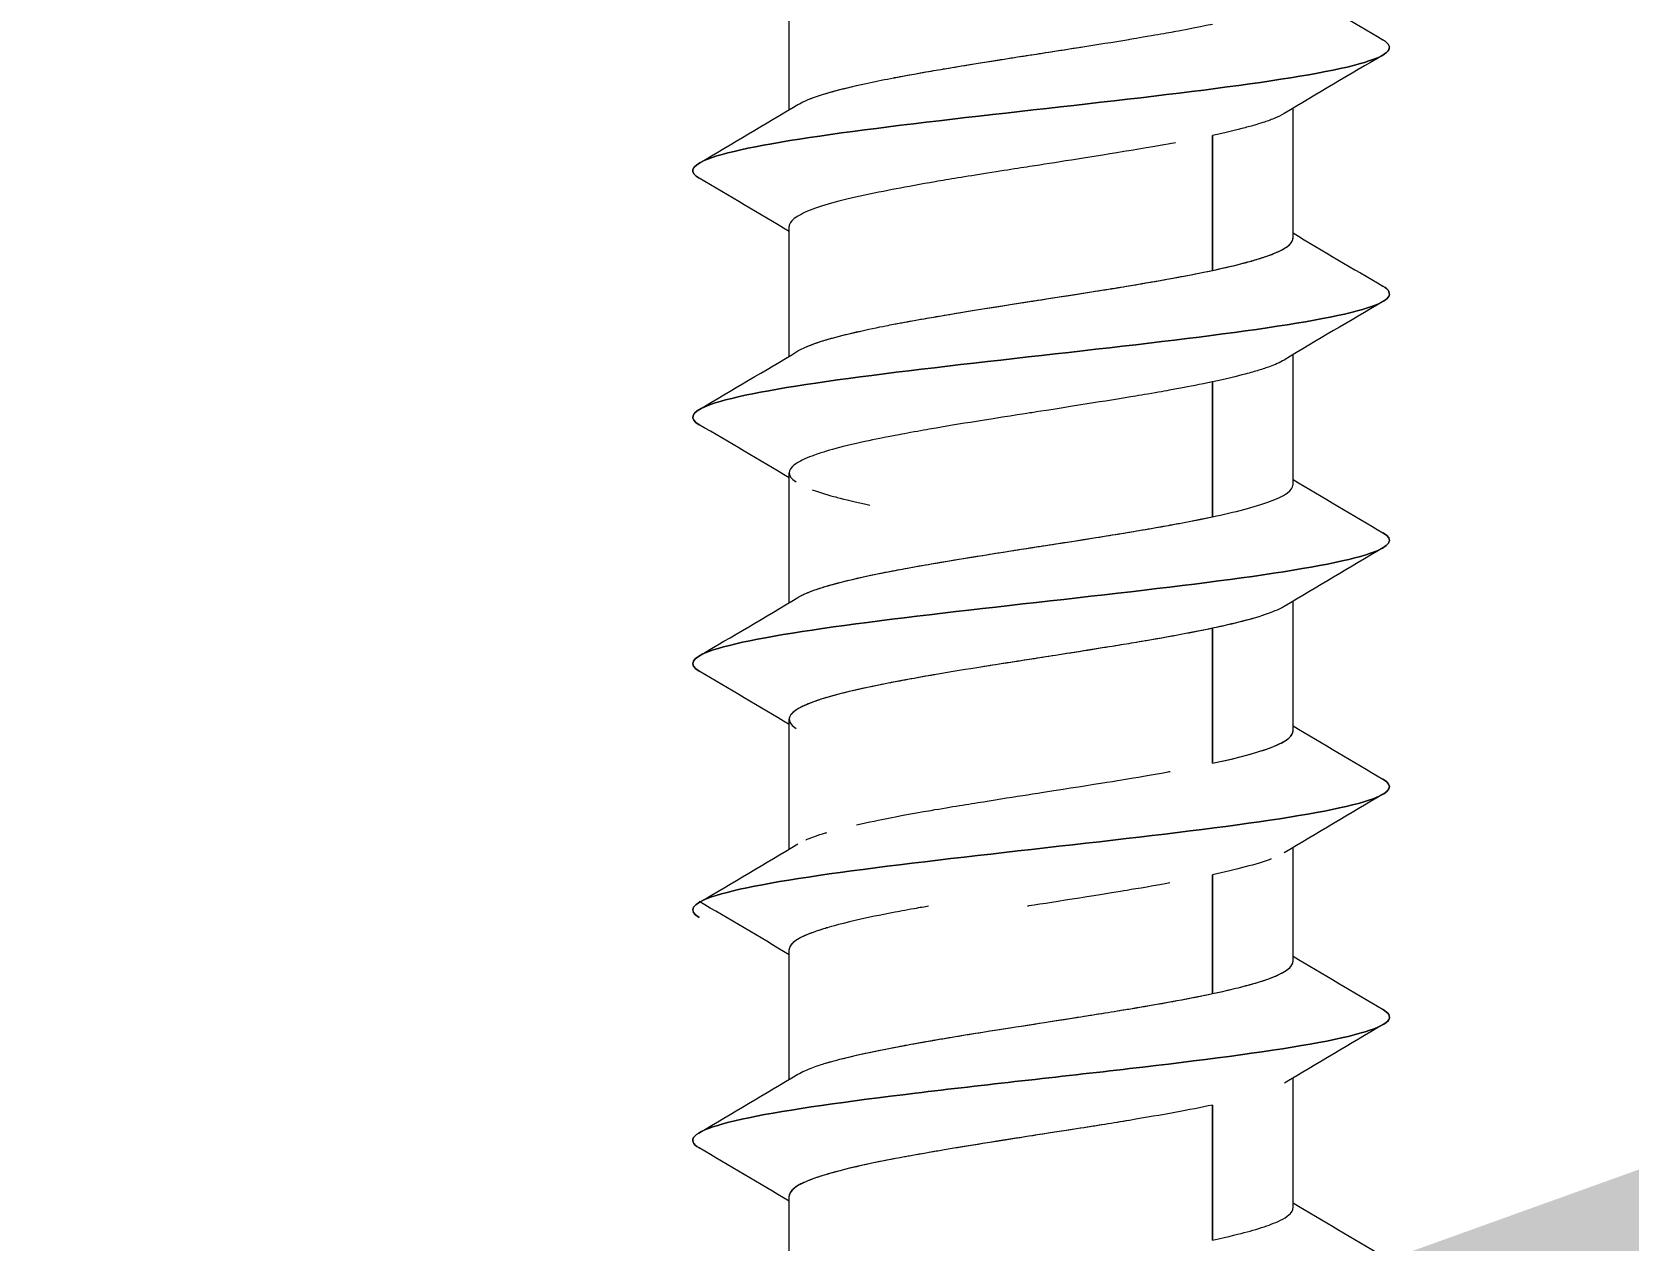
# Model space of a CAD drawing. Header units: inches. Extents: x 10 to 190, y 5 to 37.
# Drawn here: x 60.968 to 61.688, y 22.884 to 23.429 of the extents above; entities that cross this region are included whole.
import ezdxf
from ezdxf import colors
from ezdxf.entities.mleader import LeaderData, LeaderLine
from ezdxf.math import Vec2, Vec3

# ---------------------------------------------------------------- set-up
doc = ezdxf.new("R2010")
doc.units = ezdxf.units.IN
doc.header["$MEASUREMENT"] = 0
doc.styles.add('Tahoma', font='tahoma.ttf')

msp = doc.modelspace()

# ---------------------------------------------------------------- linework, layer by layer
at = {"color": 0, "linetype": 'Continuous', "lineweight": 0, "extrusion": (-1, 6.12323e-17, 0)}
for p, q in [((61.30964, 23.39362), (61.30964, 23.4521)), ((61.53664, 23.33578), (61.53664, 23.39427)), ((61.50032, 23.32125), (61.50032, 23.38205)), ((61.50032, 23.38205), (61.50032, 23.32125)), ((61.30964, 23.28262), (61.30964, 23.3411)), ((61.53664, 23.22478), (61.53664, 23.28327)), ((61.50032, 23.21025), (61.50032, 23.27105)), ((61.50032, 23.27105), (61.50032, 23.21025)), ((61.30964, 23.17162), (61.30964, 23.2301)), ((61.53664, 23.11378), (61.53664, 23.17226)), ((61.50032, 23.09926), (61.50032, 23.16005)), ((61.50032, 23.16005), (61.50032, 23.09926)), ((61.30964, 23.06061), (61.30964, 23.1191)), ((61.53664, 23.03488), (61.53664, 23.06126)), ((61.50032, 23.03488), (61.50032, 23.04905)), ((61.50032, 23.04905), (61.50032, 23.03488)), ((61.50032, 22.99548), (61.50032, 23.03488)), ((61.50032, 23.03488), (61.50032, 22.99548)), ((61.53664, 23.01003), (61.53664, 23.03488)), ((61.30964, 22.95682), (61.30964, 23.01531)), ((61.34595, 22.96905), (61.34595, 22.96905)), ((61.34595, 22.96905), (61.34595, 22.96905)), ((61.53664, 22.89903), (61.53664, 22.95751)), ((61.50032, 22.88448), (61.50032, 22.94528)), ((61.50032, 22.94528), (61.50032, 22.88448)), ((61.30964, 22.84582), (61.30964, 22.9043))]:
    msp.add_line(p, q, dxfattribs=at)
msp.add_circle((60.22425, 27.66838), 6.76088)
at = {"color": 0, "linetype": 'Continuous', "lineweight": 0}
for points in [[(61.53664, 23.44912), (61.55013, 23.44107), (61.56365, 23.43308), (61.57719, 23.42511)], [(61.44008, 23.42168), (61.44008, 23.42168), (61.44008, 23.42168), (61.44008, 23.42168)], [(61.44008, 23.42168), (61.44008, 23.42168), (61.44008, 23.42168), (61.44009, 23.42168)], [(61.57714, 23.41826), (61.56229, 23.40952), (61.54746, 23.40075), (61.53267, 23.3919)], [(61.26909, 23.36961), (61.28393, 23.37835), (61.29876, 23.38711), (61.31354, 23.39595)], [(61.30964, 23.33877), (61.29616, 23.34681), (61.28265, 23.3548), (61.26913, 23.36276)], [(61.53664, 23.33812), (61.55012, 23.33007), (61.56364, 23.32208), (61.57718, 23.31412)], [(61.57714, 23.30726), (61.56229, 23.29852), (61.54746, 23.28975), (61.53267, 23.2809)], [(61.2691, 23.25862), (61.28395, 23.26736), (61.29878, 23.27612), (61.31356, 23.28496)], [(61.30964, 23.22777), (61.29616, 23.23581), (61.28265, 23.2438), (61.26912, 23.25176)], [(61.53663, 23.22478), (61.53663, 23.22478), (61.53663, 23.22478), (61.53663, 23.22478)], [(61.53664, 23.22712), (61.55011, 23.21907), (61.56363, 23.21108), (61.57716, 23.20312)], [(61.57715, 23.19626), (61.5623, 23.18752), (61.54747, 23.17875), (61.53268, 23.1699)], [(61.26911, 23.14762), (61.28396, 23.15636), (61.29879, 23.16513), (61.31358, 23.17397)], [(61.30964, 23.11676), (61.29616, 23.12481), (61.28264, 23.13279), (61.26912, 23.14076)], [(61.4062, 23.14419), (61.40619, 23.14419), (61.40619, 23.14419), (61.40619, 23.14419)], [(61.53664, 23.11612), (61.55011, 23.10807), (61.56363, 23.10008), (61.57715, 23.09212)], [(61.57716, 23.08526), (61.56231, 23.07652), (61.54748, 23.06775), (61.53269, 23.05891)], [(61.26912, 23.03662), (61.28397, 23.04536), (61.2988, 23.05413), (61.31359, 23.06298)], [(61.30964, 23.01301), (61.29612, 23.02107), (61.28257, 23.02907), (61.269, 23.03705)], [(61.53664, 23.01232), (61.55013, 23.00426), (61.56366, 22.99627), (61.57721, 22.9883)], [(61.57727, 22.98155), (61.56241, 22.97281), (61.54756, 22.96404), (61.53277, 22.9552)], [(61.26906, 22.9328), (61.28391, 22.94154), (61.29875, 22.95031), (61.31354, 22.95916)], [(61.30964, 22.90201), (61.29612, 22.91007), (61.28257, 22.91807), (61.26901, 22.92605)], [(61.53664, 22.90132), (61.55013, 22.89326), (61.56367, 22.88527), (61.57722, 22.8773)]]:
    msp.add_open_spline(points, degree=3, dxfattribs=at)
for points, knots in [([(61.31354, 23.39595), (61.31444, 23.39649), (61.3155, 23.39703), (61.3167, 23.39756), (61.3206, 23.3993), (61.32455, 23.40045), (61.32647, 23.40102), (61.32944, 23.4019), (61.33368, 23.40306), (61.3399, 23.4045), (61.34387, 23.40541), (61.34766, 23.40621), (61.35107, 23.4069), (61.35304, 23.4073), (61.35489, 23.40766), (61.35657, 23.40798), (61.35758, 23.40817), (61.36055, 23.40874), (61.36588, 23.4097), (61.36966, 23.41037), (61.37301, 23.41095), (61.37582, 23.41143), (61.38184, 23.41246), (61.38883, 23.41362), (61.3968, 23.4149), (61.40547, 23.4163), (61.41199, 23.41732), (61.41609, 23.41796), (61.41721, 23.41813), (61.41815, 23.41828), (61.41891, 23.4184), (61.42152, 23.4188), (61.42523, 23.41937), (61.43001, 23.42011), (61.43524, 23.42092), (61.43891, 23.4215), (61.44105, 23.42183), (61.4483, 23.42297), (61.45555, 23.42413), (61.46263, 23.42531), (61.46382, 23.42551), (61.46732, 23.42609), (61.47282, 23.42705), (61.47701, 23.42778), (61.48023, 23.42836), (61.4826, 23.4288), (61.48292, 23.42885), (61.48331, 23.42893), (61.48379, 23.42901), (61.48669, 23.42955), (61.49262, 23.43062), (61.50032, 23.43225)], [0.3457498, 0.3457498, 0.3457498, 0.3457498, 0.375, 0.375, 0.375, 0.4375, 0.4375, 0.4375, 0.5, 0.5, 0.5, 0.5395375, 0.5395375, 0.5395375, 0.5625, 0.5625, 0.5625, 0.59375, 0.59375, 0.59375, 0.625, 0.625, 0.625, 0.6875, 0.6875, 0.6875, 0.7366515, 0.7366515, 0.7366515, 0.75, 0.75, 0.75, 0.78125, 0.78125, 0.78125, 0.8125, 0.8125, 0.8125, 0.875, 0.875, 0.875, 0.90625, 0.90625, 0.90625, 0.9375, 0.9375, 0.9375, 0.9463177, 0.9463177, 0.9463177, 1, 1, 1, 1]), ([(61.26913, 23.36276), (61.26461, 23.36542), (61.26529, 23.36807), (61.27962, 23.37441), (61.29814, 23.3781), (61.34875, 23.38547), (61.38071, 23.38916), (61.44609, 23.39653), (61.47935, 23.40021), (61.53472, 23.40758), (61.55669, 23.41127), (61.58006, 23.41834), (61.58295, 23.42173), (61.57719, 23.42511)], [0.78679487, 0.78679487, 0.78679487, 0.78679487, 0.78950472, 0.78950472, 0.79326356, 0.79326356, 0.79702241, 0.79702241, 0.80078125, 0.80078125, 0.80454009, 0.80454009, 0.80799263, 0.80799263, 0.80799263, 0.80799263]), ([(61.57719, 23.42511), (61.58295, 23.42173), (61.58006, 23.41834), (61.55669, 23.41127), (61.53472, 23.40758), (61.47935, 23.40021), (61.44609, 23.39653), (61.38071, 23.38916), (61.34875, 23.38547), (61.29814, 23.3781), (61.27962, 23.37441), (61.26529, 23.36807), (61.26461, 23.36542), (61.26913, 23.36276)], [-0.80799263, -0.80799263, -0.80799263, -0.80799263, -0.80454009, -0.80454009, -0.80078125, -0.80078125, -0.79702241, -0.79702241, -0.79326356, -0.79326356, -0.78950472, -0.78950472, -0.78679487, -0.78679487, -0.78679487, -0.78679487]), ([(61.35699, 23.40806), (61.35709, 23.40808), (61.3572, 23.4081), (61.3573, 23.40812), (61.36263, 23.40913), (61.36908, 23.41028), (61.37472, 23.41125), (61.38036, 23.41221), (61.38725, 23.41337), (61.39764, 23.41504), (61.40802, 23.41671), (61.41553, 23.41787), (61.42092, 23.41871), (61.42631, 23.41955), (61.43373, 23.42069), (61.44006, 23.42168), (61.44045, 23.42174), (61.44084, 23.4218), (61.44124, 23.42186)], [0.5612925, 0.5612925, 0.5612925, 0.5612925, 0.5625, 0.5625, 0.5625, 0.625, 0.625, 0.625, 0.6875, 0.6875, 0.6875, 0.75, 0.75, 0.75, 0.8125, 0.8125, 0.8125, 0.8163653, 0.8163653, 0.8163653, 0.8163653]), ([(61.31687, 23.39764), (61.31692, 23.39766), (61.31696, 23.39768), (61.317, 23.3977), (61.32287, 23.40025), (61.33134, 23.40256), (61.34124, 23.40481)], [0.3740898, 0.3740898, 0.3740898, 0.3740898, 0.375, 0.375, 0.375, 0.499716, 0.499716, 0.499716, 0.499716]), ([(61.53267, 23.3919), (61.53133, 23.3911), (61.52985, 23.39041), (61.52849, 23.38984), (61.52771, 23.38952), (61.52697, 23.38923), (61.5263, 23.38898), (61.52547, 23.38867), (61.52391, 23.3881), (61.52115, 23.38725), (61.51888, 23.38655), (61.51679, 23.38598), (61.5151, 23.38554), (61.51106, 23.38447), (61.50618, 23.38331), (61.50032, 23.38205)], [0.8202783, 0.8202783, 0.8202783, 0.8202783, 0.8550271, 0.8550271, 0.8550271, 0.875, 0.875, 0.875, 0.90625, 0.90625, 0.90625, 0.9375, 0.9375, 0.9375, 1, 1, 1, 1]), ([(61.48362, 23.37875), (61.48361, 23.37875), (61.48359, 23.37875), (61.48357, 23.37874), (61.48254, 23.37856), (61.47625, 23.3774), (61.46715, 23.37588), (61.44896, 23.37282), (61.43375, 23.3705), (61.42254, 23.36874), (61.41693, 23.36786), (61.40944, 23.3667), (61.39905, 23.36506), (61.38865, 23.36342), (61.38169, 23.36226), (61.37539, 23.36118), (61.36908, 23.36009), (61.36266, 23.35893), (61.35784, 23.358), (61.35301, 23.35707), (61.34723, 23.35592), (61.34163, 23.35468), (61.33045, 23.3522), (61.32239, 23.34988), (61.31688, 23.34743), (61.31413, 23.3462), (61.31209, 23.34504), (61.31075, 23.34357), (61.30987, 23.34259), (61.30963, 23.34175), (61.30964, 23.3411)], [0.06157, 0.06157, 0.06157, 0.06157, 0.0625, 0.0625, 0.0625, 0.125, 0.125, 0.125, 0.25, 0.25, 0.25, 0.3125, 0.3125, 0.3125, 0.375, 0.375, 0.375, 0.4375, 0.4375, 0.4375, 0.5, 0.5, 0.5, 0.625, 0.625, 0.625, 0.6875, 0.6875, 0.6875, 0.7288159, 0.7288159, 0.7288159, 0.7288159]), ([(61.50032, 23.32125), (61.50819, 23.32291), (61.51806, 23.32523), (61.52537, 23.32786), (61.52902, 23.32918), (61.53159, 23.33033), (61.53369, 23.33176), (61.53579, 23.33319), (61.53637, 23.33435), (61.53655, 23.33511), (61.5366, 23.33531), (61.53663, 23.33553), (61.53664, 23.33578)], [0, 0, 0, 0, 0.125, 0.125, 0.125, 0.1875, 0.1875, 0.1875, 0.25, 0.25, 0.25, 0.2661737, 0.2661737, 0.2661737, 0.2661737]), ([(61.50032, 23.32125), (61.50653, 23.32256), (61.51131, 23.32371), (61.51504, 23.3247), (61.51693, 23.3252), (61.51901, 23.32579), (61.52114, 23.32645), (61.52303, 23.32703), (61.52475, 23.32762), (61.52629, 23.3282), (61.52733, 23.32859), (61.52842, 23.32902), (61.5295, 23.3295), (61.53092, 23.33014), (61.53233, 23.33086), (61.53353, 23.33165), (61.53578, 23.33315), (61.53636, 23.3343), (61.53655, 23.33511), (61.5366, 23.3353), (61.53664, 23.33552), (61.53663, 23.33578)], [0, 0, 0, 0, 0.0625, 0.0625, 0.0625, 0.09375, 0.09375, 0.09375, 0.125, 0.125, 0.125, 0.151912, 0.151912, 0.151912, 0.1875, 0.1875, 0.1875, 0.25, 0.25, 0.25, 0.2666712, 0.2666712, 0.2666712, 0.2666712]), ([(61.31356, 23.28496), (61.31374, 23.28507), (61.31392, 23.28517), (61.3141, 23.28528), (61.31493, 23.28574), (61.31582, 23.28618), (61.31673, 23.28658), (61.31809, 23.28718), (61.31956, 23.28775), (61.32109, 23.28829), (61.32251, 23.2888), (61.32427, 23.28937), (61.32646, 23.29002), (61.32979, 23.29101), (61.33414, 23.29217), (61.33991, 23.2935), (61.34514, 23.2947), (61.34978, 23.29565), (61.35324, 23.29633), (61.35452, 23.29659), (61.35565, 23.2968), (61.3566, 23.29699), (61.35852, 23.29735), (61.36156, 23.29793), (61.36592, 23.29871), (61.37005, 23.29945), (61.37338, 23.30002), (61.37576, 23.30042), (61.38224, 23.30153), (61.38929, 23.30269), (61.39685, 23.30391), (61.40994, 23.30601), (61.41747, 23.30717), (61.41882, 23.30738), (61.42021, 23.3076), (61.42775, 23.30875), (61.44108, 23.31084), (61.44873, 23.31204), (61.45592, 23.31319), (61.46258, 23.3143), (61.46505, 23.31471), (61.46852, 23.3153), (61.47285, 23.31605), (61.47737, 23.31684), (61.48055, 23.31742), (61.48257, 23.31779), (61.48358, 23.31797), (61.48477, 23.31819), (61.48613, 23.31845), (61.48978, 23.31913), (61.49469, 23.32006), (61.50032, 23.32125)], [0.3434821, 0.3434821, 0.3434821, 0.3434821, 0.3491794, 0.3491794, 0.3491794, 0.375, 0.375, 0.375, 0.40625, 0.40625, 0.40625, 0.4375, 0.4375, 0.4375, 0.5, 0.5, 0.5, 0.5456201, 0.5456201, 0.5456201, 0.5625, 0.5625, 0.5625, 0.59375, 0.59375, 0.59375, 0.625, 0.625, 0.625, 0.6875, 0.6875, 0.6875, 0.75, 0.75, 0.75, 0.8125, 0.8125, 0.8125, 0.875, 0.875, 0.875, 0.90625, 0.90625, 0.90625, 0.9375, 0.9375, 0.9375, 0.9544403, 0.9544403, 0.9544403, 1, 1, 1, 1]), ([(61.35732, 23.29712), (61.35751, 23.29716), (61.3577, 23.2972), (61.35789, 23.29723), (61.36265, 23.29814), (61.36905, 23.29928), (61.3748, 23.30026), (61.38056, 23.30124), (61.38747, 23.3024), (61.39899, 23.30425), (61.41052, 23.3061), (61.418, 23.30726), (61.41936, 23.30747), (61.42072, 23.30768), (61.42821, 23.30883), (61.43856, 23.31045), (61.44891, 23.31206), (61.45608, 23.31322), (61.46281, 23.31434), (61.46953, 23.31546), (61.47619, 23.31662), (61.48075, 23.31745), (61.48531, 23.31829), (61.49173, 23.31944), (61.50032, 23.32125)], [0.5600455, 0.5600455, 0.5600455, 0.5600455, 0.5625, 0.5625, 0.5625, 0.625, 0.625, 0.625, 0.6875, 0.6875, 0.6875, 0.75, 0.75, 0.75, 0.8125, 0.8125, 0.8125, 0.875, 0.875, 0.875, 0.9375, 0.9375, 0.9375, 1, 1, 1, 1]), ([(61.26912, 23.25176), (61.26436, 23.25456), (61.2654, 23.25736), (61.28142, 23.26385), (61.30065, 23.26753), (61.35226, 23.27491), (61.38451, 23.27859), (61.44998, 23.28596), (61.48302, 23.28965), (61.53751, 23.29702), (61.55882, 23.3007), (61.58032, 23.30763), (61.58269, 23.31087), (61.57718, 23.31412)], [0.74905825, 0.74905825, 0.74905825, 0.74905825, 0.75191627, 0.75191627, 0.75567512, 0.75567512, 0.75943396, 0.75943396, 0.76319281, 0.76319281, 0.76695165, 0.76695165, 0.77025885, 0.77025885, 0.77025885, 0.77025885]), ([(61.57718, 23.31412), (61.58269, 23.31087), (61.58032, 23.30763), (61.55882, 23.3007), (61.53751, 23.29702), (61.48302, 23.28965), (61.44998, 23.28596), (61.38451, 23.27859), (61.35226, 23.27491), (61.30065, 23.26753), (61.28142, 23.26385), (61.2654, 23.25736), (61.26436, 23.25456), (61.26912, 23.25176)], [-0.77025885, -0.77025885, -0.77025885, -0.77025885, -0.76695165, -0.76695165, -0.76319281, -0.76319281, -0.75943396, -0.75943396, -0.75567512, -0.75567512, -0.75191627, -0.75191627, -0.74905825, -0.74905825, -0.74905825, -0.74905825]), ([(61.31721, 23.28679), (61.31735, 23.28685), (61.3175, 23.28691), (61.31765, 23.28697), (61.32396, 23.28962), (61.33262, 23.29187), (61.3417, 23.29391)], [0.3721446, 0.3721446, 0.3721446, 0.3721446, 0.375, 0.375, 0.375, 0.4957781, 0.4957781, 0.4957781, 0.4957781]), ([(61.53267, 23.2809), (61.53171, 23.28032), (61.53063, 23.27978), (61.5295, 23.27928), (61.52845, 23.27881), (61.52736, 23.27838), (61.52628, 23.27797), (61.52465, 23.27737), (61.52292, 23.2768), (61.52117, 23.27626), (61.51952, 23.27575), (61.51752, 23.27518), (61.51507, 23.27453), (61.51134, 23.27354), (61.50655, 23.27238), (61.50032, 23.27105)], [0.8212902, 0.8212902, 0.8212902, 0.8212902, 0.8491743, 0.8491743, 0.8491743, 0.875, 0.875, 0.875, 0.90625, 0.90625, 0.90625, 0.9375, 0.9375, 0.9375, 1, 1, 1, 1]), ([(61.50032, 23.27105), (61.49469, 23.26985), (61.48978, 23.2689), (61.48613, 23.26822), (61.48477, 23.26796), (61.48358, 23.26775), (61.48257, 23.26756), (61.48055, 23.26719), (61.47736, 23.26662), (61.47282, 23.26584), (61.46853, 23.2651), (61.46508, 23.26453), (61.46262, 23.26412), (61.45594, 23.26302), (61.44872, 23.26186), (61.44104, 23.26064), (61.42778, 23.25854), (61.42028, 23.25738), (61.4189, 23.25716), (61.41754, 23.25695), (61.40997, 23.2558), (61.3968, 23.25371), (61.38927, 23.25251), (61.38224, 23.25135), (61.37578, 23.25024), (61.37339, 23.24983), (61.37003, 23.24925), (61.36587, 23.24849), (61.36154, 23.24771), (61.35851, 23.24713), (61.35658, 23.24676), (61.35563, 23.24657), (61.35452, 23.24636), (61.35324, 23.24611), (61.34978, 23.24542), (61.34513, 23.24449), (61.33989, 23.24329), (61.33414, 23.24199), (61.3298, 23.24084), (61.32647, 23.23984), (61.32478, 23.23934), (61.32294, 23.23876), (61.32109, 23.2381), (61.31945, 23.23751), (61.31798, 23.23693), (61.3167, 23.23635), (61.31585, 23.23596), (61.31496, 23.23553), (61.3141, 23.23505), (61.31296, 23.23441), (61.31188, 23.23369), (61.31106, 23.23289), (61.30953, 23.2314), (61.30952, 23.23024), (61.30972, 23.22943), (61.30989, 23.22872), (61.31034, 23.22756), (61.31273, 23.22595)], [0, 0, 0, 0, 0.045563, 0.045563, 0.045563, 0.0625, 0.0625, 0.0625, 0.09375, 0.09375, 0.09375, 0.125, 0.125, 0.125, 0.1875, 0.1875, 0.1875, 0.25, 0.25, 0.25, 0.3125, 0.3125, 0.3125, 0.375, 0.375, 0.375, 0.40625, 0.40625, 0.40625, 0.4375, 0.4375, 0.4375, 0.4543296, 0.4543296, 0.4543296, 0.5, 0.5, 0.5, 0.5625, 0.5625, 0.5625, 0.59375, 0.59375, 0.59375, 0.625, 0.625, 0.625, 0.651797, 0.651797, 0.651797, 0.6875, 0.6875, 0.6875, 0.75, 0.75, 0.75, 0.8124508, 0.8124508, 0.8124508, 0.8124508]), ([(61.50032, 23.21025), (61.51029, 23.21236), (61.51951, 23.21467), (61.52611, 23.21713), (61.5294, 23.21836), (61.53197, 23.21951), (61.53401, 23.22099), (61.53605, 23.22246), (61.53648, 23.22362), (61.5366, 23.22432), (61.53662, 23.22446), (61.53664, 23.22461), (61.53664, 23.22478)], [0, 0, 0, 0, 0.125, 0.125, 0.125, 0.1875, 0.1875, 0.1875, 0.25, 0.25, 0.25, 0.2618934, 0.2618934, 0.2618934, 0.2618934]), ([(61.32001, 23.22247), (61.32523, 23.22053), (61.32986, 23.21938), (61.33124, 23.21902), (61.33478, 23.21808), (61.33951, 23.21693), (61.34595, 23.21555)], [0.8751039, 0.8751039, 0.8751039, 0.8751039, 0.9375, 0.9375, 0.9375, 1, 1, 1, 1]), ([(61.31358, 23.17397), (61.31402, 23.17424), (61.31447, 23.17448), (61.31491, 23.17471), (61.31554, 23.17504), (61.31616, 23.17533), (61.31672, 23.17558), (61.31741, 23.17588), (61.31872, 23.17646), (61.32112, 23.17731), (61.3231, 23.178), (61.32495, 23.17858), (61.32647, 23.17903), (61.33008, 23.18009), (61.33452, 23.18125), (61.33996, 23.18251), (61.34709, 23.18415), (61.35271, 23.18523), (61.35546, 23.18577), (61.3559, 23.18585), (61.35627, 23.18593), (61.35657, 23.18598), (61.35883, 23.18642), (61.36191, 23.18699), (61.36593, 23.18771), (61.37124, 23.18866), (61.37466, 23.18924), (61.37585, 23.18944), (61.38267, 23.1906), (61.38972, 23.19176), (61.39683, 23.1929), (61.39894, 23.19324), (61.40259, 23.19382), (61.40784, 23.19466), (61.41258, 23.19541), (61.41629, 23.19599), (61.41891, 23.1964), (61.41966, 23.19651), (61.42057, 23.19665), (61.42166, 23.19682), (61.42575, 23.19746), (61.4323, 23.19847), (61.44112, 23.19985), (61.44922, 23.20112), (61.4564, 23.20227), (61.46262, 23.20331), (61.4655, 23.20379), (61.46894, 23.20437), (61.47285, 23.20505), (61.47845, 23.20602), (61.48161, 23.20661), (61.48266, 23.2068), (61.48442, 23.20713), (61.48635, 23.20749), (61.48842, 23.20788), (61.49202, 23.20856), (61.49606, 23.20935), (61.50032, 23.21025)], [0.3410437, 0.3410437, 0.3410437, 0.3410437, 0.3549395, 0.3549395, 0.3549395, 0.375, 0.375, 0.375, 0.40625, 0.40625, 0.40625, 0.4375, 0.4375, 0.4375, 0.5, 0.5, 0.5, 0.5538068, 0.5538068, 0.5538068, 0.5625, 0.5625, 0.5625, 0.59375, 0.59375, 0.59375, 0.625, 0.625, 0.625, 0.6875, 0.6875, 0.6875, 0.71875, 0.71875, 0.71875, 0.75, 0.75, 0.75, 0.7631382, 0.7631382, 0.7631382, 0.8125, 0.8125, 0.8125, 0.875, 0.875, 0.875, 0.90625, 0.90625, 0.90625, 0.9375, 0.9375, 0.9375, 0.9603848, 0.9603848, 0.9603848, 1, 1, 1, 1]), ([(61.31697, 23.17569), (61.31703, 23.17571), (61.31709, 23.17574), (61.31715, 23.17577), (61.31938, 23.17673), (61.32263, 23.17788), (61.32588, 23.17885), (61.32913, 23.17983), (61.33326, 23.18099), (61.34091, 23.18272), (61.34856, 23.18446), (61.35469, 23.18562), (61.35565, 23.1858), (61.35661, 23.18599), (61.36258, 23.18714), (61.37139, 23.18868), (61.38902, 23.19174), (61.4041, 23.19406), (61.41526, 23.19582), (61.42085, 23.1967), (61.42833, 23.19785), (61.43888, 23.1995), (61.44942, 23.20114), (61.45657, 23.2023), (61.46308, 23.20338), (61.46959, 23.20447), (61.47628, 23.20563), (61.48133, 23.20656), (61.48639, 23.20748), (61.49264, 23.20863), (61.50032, 23.21025)], [0.373234, 0.373234, 0.373234, 0.373234, 0.375, 0.375, 0.375, 0.4375, 0.4375, 0.4375, 0.5, 0.5, 0.5, 0.5625, 0.5625, 0.5625, 0.625, 0.625, 0.625, 0.75, 0.75, 0.75, 0.8125, 0.8125, 0.8125, 0.875, 0.875, 0.875, 0.9375, 0.9375, 0.9375, 1, 1, 1, 1]), ([(61.26912, 23.14076), (61.26411, 23.1437), (61.26554, 23.14665), (61.2833, 23.15328), (61.30323, 23.15697), (61.35581, 23.16434), (61.38835, 23.16802), (61.45385, 23.1754), (61.48665, 23.17908), (61.54024, 23.18645), (61.56088, 23.19014), (61.58054, 23.19692), (61.58243, 23.20002), (61.57716, 23.20312)], [0.71132221, 0.71132221, 0.71132221, 0.71132221, 0.71432783, 0.71432783, 0.71808667, 0.71808667, 0.72184552, 0.72184552, 0.72560436, 0.72560436, 0.72936321, 0.72936321, 0.73252426, 0.73252426, 0.73252426, 0.73252426]), ([(61.57716, 23.20312), (61.58243, 23.20002), (61.58054, 23.19692), (61.56088, 23.19014), (61.54024, 23.18645), (61.48665, 23.17908), (61.45385, 23.1754), (61.38835, 23.16802), (61.35581, 23.16434), (61.30323, 23.15697), (61.2833, 23.15328), (61.26554, 23.14665), (61.26411, 23.1437), (61.26912, 23.14076)], [-0.73252426, -0.73252426, -0.73252426, -0.73252426, -0.72936321, -0.72936321, -0.72560436, -0.72560436, -0.72184552, -0.72184552, -0.71808667, -0.71808667, -0.71432783, -0.71432783, -0.71132221, -0.71132221, -0.71132221, -0.71132221]), ([(61.53268, 23.1699), (61.53201, 23.1695), (61.53127, 23.16911), (61.53044, 23.16871), (61.52923, 23.16813), (61.52785, 23.16756), (61.5263, 23.16698), (61.52163, 23.16525), (61.51722, 23.1641), (61.51505, 23.16353), (61.51173, 23.16264), (61.50704, 23.16149), (61.50032, 23.16005)], [0.8222326, 0.8222326, 0.8222326, 0.8222326, 0.8437192, 0.8437192, 0.8437192, 0.875, 0.875, 0.875, 0.9375, 0.9375, 0.9375, 1, 1, 1, 1]), ([(61.5261, 23.16691), (61.52605, 23.16689), (61.526, 23.16687), (61.52595, 23.16685), (61.51893, 23.16429), (61.50935, 23.16198), (61.50032, 23.16005)], [0.8741062, 0.8741062, 0.8741062, 0.8741062, 0.875, 0.875, 0.875, 1, 1, 1, 1]), ([(61.50032, 23.16005), (61.49606, 23.15914), (61.49203, 23.15834), (61.48842, 23.15765), (61.48633, 23.15725), (61.48438, 23.15689), (61.4826, 23.15657), (61.48156, 23.15638), (61.47843, 23.15581), (61.47287, 23.15485), (61.46893, 23.15418), (61.46547, 23.1536), (61.46257, 23.15312), (61.45636, 23.15209), (61.4492, 23.15093), (61.44111, 23.14965), (61.43231, 23.14825), (61.42577, 23.14724), (61.42166, 23.1466), (61.42054, 23.14642), (61.4196, 23.14628), (61.41884, 23.14616), (61.41623, 23.14575), (61.41253, 23.14518), (61.40779, 23.14444), (61.4026, 23.14363), (61.39898, 23.14305), (61.39686, 23.14272), (61.38973, 23.14158), (61.38264, 23.14042), (61.37578, 23.13924), (61.37461, 23.13904), (61.37122, 23.13846), (61.36595, 23.1375), (61.36192, 23.13677), (61.35885, 23.13619), (61.35659, 23.13576), (61.35629, 23.1357), (61.35591, 23.13563), (61.35546, 23.13554), (61.3527, 23.13501), (61.34707, 23.13393), (61.33994, 23.13231), (61.3345, 23.13107), (61.33006, 23.12992), (61.32645, 23.12884), (61.32494, 23.12839), (61.32308, 23.12781), (61.3211, 23.1271), (61.31872, 23.12625), (61.31742, 23.12567), (61.31674, 23.12536), (61.31617, 23.1251), (61.31555, 23.12481), (61.31491, 23.12448), (61.31356, 23.12379), (61.31212, 23.12292), (61.31106, 23.12189), (61.30967, 23.12053), (61.30949, 23.11939), (61.30971, 23.11845), (61.3098, 23.11808), (61.30982, 23.11692), (61.31272, 23.11495), (61.31273, 23.11495), (61.31273, 23.11495), (61.31273, 23.11494)], [0, 0, 0, 0, 0.0395008, 0.0395008, 0.0395008, 0.0625, 0.0625, 0.0625, 0.09375, 0.09375, 0.09375, 0.125, 0.125, 0.125, 0.1875, 0.1875, 0.1875, 0.2366455, 0.2366455, 0.2366455, 0.25, 0.25, 0.25, 0.28125, 0.28125, 0.28125, 0.3125, 0.3125, 0.3125, 0.375, 0.375, 0.375, 0.40625, 0.40625, 0.40625, 0.4375, 0.4375, 0.4375, 0.4463322, 0.4463322, 0.4463322, 0.5, 0.5, 0.5, 0.5625, 0.5625, 0.5625, 0.59375, 0.59375, 0.59375, 0.625, 0.625, 0.625, 0.6451264, 0.6451264, 0.6451264, 0.6875, 0.6875, 0.6875, 0.75, 0.75, 0.75, 0.8125, 0.8125, 0.8125, 0.8126518, 0.8126518, 0.8126518, 0.8126518]), ([(61.50032, 23.16005), (61.49358, 23.15861), (61.48745, 23.15745), (61.48184, 23.15643), (61.47624, 23.15542), (61.46952, 23.15427), (61.4637, 23.1533), (61.45788, 23.15234), (61.45079, 23.15119), (61.44026, 23.14952), (61.42973, 23.14785), (61.42222, 23.14668), (61.41683, 23.14584), (61.41145, 23.14501), (61.40408, 23.14386), (61.39785, 23.14287), (61.39746, 23.14281), (61.39707, 23.14275), (61.39668, 23.14269)], [0, 0, 0, 0, 0.0625, 0.0625, 0.0625, 0.125, 0.125, 0.125, 0.1875, 0.1875, 0.1875, 0.25, 0.25, 0.25, 0.3125, 0.3125, 0.3125, 0.3163642, 0.3163642, 0.3163642, 0.3163642]), ([(61.37569, 23.13923), (61.36845, 23.13798), (61.36252, 23.13689), (61.35889, 23.1362), (61.35508, 23.13547), (61.349, 23.13432), (61.34162, 23.13268), (61.33424, 23.13105), (61.32996, 23.12989), (61.32628, 23.12879), (61.32259, 23.12768), (61.31941, 23.12652), (61.31738, 23.12564), (61.31535, 23.12476), (61.31292, 23.12361), (61.31123, 23.12206), (61.30987, 23.12079), (61.30962, 23.11979), (61.30964, 23.1191)], [0.37782, 0.37782, 0.37782, 0.37782, 0.4375, 0.4375, 0.4375, 0.5, 0.5, 0.5, 0.5625, 0.5625, 0.5625, 0.625, 0.625, 0.625, 0.6875, 0.6875, 0.6875, 0.7384023, 0.7384023, 0.7384023, 0.7384023]), ([(61.50032, 23.09926), (61.51214, 23.10175), (61.52075, 23.10406), (61.52678, 23.10638), (61.52979, 23.10754), (61.53212, 23.1087), (61.53367, 23.10976), (61.53523, 23.11082), (61.5362, 23.11196), (61.5365, 23.11292), (61.53658, 23.11318), (61.53665, 23.11347), (61.53664, 23.11378)], [0, 0, 0, 0, 0.125, 0.125, 0.125, 0.1875, 0.1875, 0.1875, 0.25, 0.25, 0.25, 0.2676408, 0.2676408, 0.2676408, 0.2676408]), ([(61.50032, 23.09926), (61.50785, 23.10084), (61.51237, 23.10199), (61.51505, 23.1027), (61.51811, 23.10351), (61.52226, 23.10468), (61.52628, 23.10619), (61.52839, 23.10698), (61.53003, 23.10771), (61.53131, 23.10837), (61.53222, 23.10883), (61.53295, 23.10927), (61.53354, 23.10967), (61.53446, 23.11028), (61.53512, 23.11085), (61.53559, 23.11139), (61.53603, 23.11189), (61.5364, 23.11246), (61.53655, 23.11311), (61.53661, 23.11332), (61.53664, 23.11355), (61.53663, 23.11378)], [0, 0, 0, 0, 0.0625, 0.0625, 0.0625, 0.125, 0.125, 0.125, 0.1617005, 0.1617005, 0.1617005, 0.1875, 0.1875, 0.1875, 0.21875, 0.21875, 0.21875, 0.25, 0.25, 0.25, 0.2635408, 0.2635408, 0.2635408, 0.2635408]), ([(61.33995, 23.0715), (61.3454, 23.07275), (61.3508, 23.07385), (61.35432, 23.07454), (61.358, 23.07527), (61.36403, 23.07642), (61.37355, 23.07805), (61.38308, 23.07969), (61.39027, 23.08085), (61.39716, 23.08195), (61.40405, 23.08306), (61.41144, 23.08422), (61.41703, 23.0851), (61.42263, 23.08598), (61.4301, 23.08713), (61.44004, 23.08868), (61.44998, 23.09024), (61.4571, 23.09139), (61.46123, 23.09208), (61.46536, 23.09276), (61.4723, 23.09392), (61.48039, 23.09539), (61.48072, 23.09545), (61.48104, 23.0955), (61.48136, 23.09556)], [0.5027539, 0.5027539, 0.5027539, 0.5027539, 0.5625, 0.5625, 0.5625, 0.625, 0.625, 0.625, 0.6875, 0.6875, 0.6875, 0.75, 0.75, 0.75, 0.8125, 0.8125, 0.8125, 0.875, 0.875, 0.875, 0.9375, 0.9375, 0.9375, 0.940016, 0.940016, 0.940016, 0.940016]), ([(61.26911, 23.02976), (61.26385, 23.03285), (61.26572, 23.03594), (61.28527, 23.04272), (61.30588, 23.0464), (61.35941, 23.05377), (61.3922, 23.05746), (61.4577, 23.06483), (61.49025, 23.06851), (61.54289, 23.07589), (61.56286, 23.07957), (61.58072, 23.08621), (61.58218, 23.08917), (61.57715, 23.09212)], [0.67358683, 0.67358683, 0.67358683, 0.67358683, 0.67673939, 0.67673939, 0.68049823, 0.68049823, 0.68425708, 0.68425708, 0.68801592, 0.68801592, 0.69177476, 0.69177476, 0.69478892, 0.69478892, 0.69478892, 0.69478892]), ([(61.57715, 23.09212), (61.58218, 23.08917), (61.58072, 23.08621), (61.56286, 23.07957), (61.54289, 23.07589), (61.49025, 23.06851), (61.4577, 23.06483), (61.3922, 23.05746), (61.35941, 23.05377), (61.30588, 23.0464), (61.28527, 23.04272), (61.26572, 23.03594), (61.26385, 23.03285), (61.26911, 23.02976)], [-0.69478892, -0.69478892, -0.69478892, -0.69478892, -0.69177476, -0.69177476, -0.68801592, -0.68801592, -0.68425708, -0.68425708, -0.68049823, -0.68049823, -0.67673939, -0.67673939, -0.67358683, -0.67358683, -0.67358683, -0.67358683]), ([(61.3171, 23.06475), (61.31721, 23.06479), (61.31732, 23.06484), (61.31743, 23.06489), (61.3194, 23.06573), (61.32262, 23.06688), (61.32592, 23.06786), (61.32613, 23.06793), (61.32635, 23.06799), (61.32658, 23.06806)], [0.37155368, 0.37155368, 0.37155368, 0.37155368, 0.375, 0.375, 0.375, 0.4375, 0.4375, 0.4375, 0.44156944, 0.44156944, 0.44156944, 0.44156944]), ([(61.52674, 23.05615), (61.5267, 23.05614), (61.52666, 23.05612), (61.52662, 23.05611), (61.52019, 23.05369), (61.51121, 23.05137), (61.50032, 23.04905)], [0.8742138, 0.8742138, 0.8742138, 0.8742138, 0.875, 0.875, 0.875, 1, 1, 1, 1]), ([(61.4812, 23.04532), (61.48076, 23.04524), (61.48032, 23.04516), (61.47986, 23.04508), (61.47112, 23.04352), (61.46408, 23.04237), (61.46041, 23.04176), (61.45673, 23.04116), (61.4496, 23.04), (61.44047, 23.03855), (61.43133, 23.0371), (61.42388, 23.03594), (61.41768, 23.03498), (61.41746, 23.03494), (61.41725, 23.03491), (61.41703, 23.03488)], [0.0592714, 0.0592714, 0.0592714, 0.0592714, 0.0625, 0.0625, 0.0625, 0.125, 0.125, 0.125, 0.1875, 0.1875, 0.1875, 0.25, 0.25, 0.25, 0.2521536, 0.2521536, 0.2521536, 0.2521536]), ([(61.37244, 23.03488), (61.37063, 23.03456), (61.36846, 23.03418), (61.36595, 23.03374), (61.36178, 23.03299), (61.35872, 23.03241), (61.35659, 23.03201), (61.35083, 23.03091), (61.34521, 23.02975), (61.33994, 23.02854), (61.33077, 23.02643), (61.3272, 23.02526), (61.32646, 23.02505), (61.32604, 23.02492), (61.32458, 23.0245), (61.32241, 23.02377), (61.32078, 23.02322), (61.31875, 23.0225), (61.31674, 23.0216), (61.31403, 23.0204), (61.31219, 23.01924), (61.31106, 23.01813), (61.31065, 23.01772), (61.31014, 23.01714), (61.30985, 23.01639), (61.30968, 23.01597), (61.30963, 23.01561), (61.30963, 23.01531)], [0.3881848, 0.3881848, 0.3881848, 0.3881848, 0.40625, 0.40625, 0.40625, 0.4375, 0.4375, 0.4375, 0.5, 0.5, 0.5, 0.5622546, 0.5622546, 0.5622546, 0.5980105, 0.5980105, 0.5980105, 0.625, 0.625, 0.625, 0.6875, 0.6875, 0.6875, 0.71875, 0.71875, 0.71875, 0.7353739, 0.7353739, 0.7353739, 0.7353739]), ([(61.32615, 23.02495), (61.32539, 23.02472), (61.32143, 23.02358), (61.31763, 23.02199), (61.31379, 23.02038), (61.31215, 23.01922), (61.31103, 23.01809), (61.31005, 23.01711), (61.30966, 23.0161), (61.30964, 23.01531)], [0.5631335, 0.5631335, 0.5631335, 0.5631335, 0.625, 0.625, 0.625, 0.6875, 0.6875, 0.6875, 0.7421533, 0.7421533, 0.7421533, 0.7421533]), ([(61.50032, 22.99548), (61.50706, 22.99692), (61.51178, 22.99808), (61.51557, 22.99909), (61.51936, 23.0001), (61.52311, 23.00125), (61.52578, 23.00222), (61.52844, 23.00318), (61.53134, 23.00434), (61.53373, 23.00601), (61.53612, 23.00768), (61.53651, 23.00884), (61.53661, 23.00968), (61.53663, 23.00979), (61.53663, 23.00991), (61.53664, 23.01003)], [0, 0, 0, 0, 0.0625, 0.0625, 0.0625, 0.125, 0.125, 0.125, 0.1875, 0.1875, 0.1875, 0.25, 0.25, 0.25, 0.2583129, 0.2583129, 0.2583129, 0.2583129]), ([(61.50032, 22.99548), (61.50459, 22.99639), (61.50803, 22.99719), (61.51082, 22.99788), (61.51244, 22.99827), (61.51383, 22.99863), (61.51504, 22.99895), (61.51576, 22.99914), (61.51801, 22.99972), (61.52116, 23.00068), (61.52335, 23.00135), (61.525, 23.00193), (61.52628, 23.0024), (61.52906, 23.00344), (61.53164, 23.00459), (61.53354, 23.00588), (61.53561, 23.00728), (61.53617, 23.0083), (61.53642, 23.00894), (61.53648, 23.0091), (61.53653, 23.00925), (61.53655, 23.00936), (61.5366, 23.00955), (61.53664, 23.00977), (61.53664, 23.01003)], [0, 0, 0, 0, 0.0395979, 0.0395979, 0.0395979, 0.0625, 0.0625, 0.0625, 0.09375, 0.09375, 0.09375, 0.125, 0.125, 0.125, 0.1875, 0.1875, 0.1875, 0.2368909, 0.2368909, 0.2368909, 0.25, 0.25, 0.25, 0.2643393, 0.2643393, 0.2643393, 0.2643393]), ([(61.31354, 22.95916), (61.31445, 22.9597), (61.31551, 22.96024), (61.3167, 22.96078), (61.31747, 22.96112), (61.31879, 22.9617), (61.32107, 22.96252), (61.32319, 22.96328), (61.32509, 22.96387), (61.32646, 22.96428), (61.32686, 22.96439), (61.32735, 22.96454), (61.32795, 22.96471), (61.33018, 22.96535), (61.33386, 22.96635), (61.33988, 22.96772), (61.34549, 22.96899), (61.3512, 22.97015), (61.35658, 22.97119), (61.35907, 22.97167), (61.36214, 22.97225), (61.36588, 22.97293), (61.37127, 22.9739), (61.37467, 22.97449), (61.37574, 22.97467), (61.37765, 22.975), (61.3798, 22.97536), (61.38221, 22.97576), (61.38632, 22.97645), (61.39117, 22.97724), (61.39681, 22.97814), (61.40575, 22.97956), (61.41319, 22.98071), (61.41886, 22.98159), (61.42257, 22.98217), (61.43006, 22.98333), (61.44104, 22.98507), (61.44472, 22.98566), (61.44838, 22.98624), (61.45198, 22.98682), (61.45558, 22.9874), (61.45913, 22.98798), (61.46261, 22.98855), (61.47305, 22.99027), (61.47943, 22.99142), (61.48256, 22.99199), (61.48741, 22.99288), (61.49358, 22.99404), (61.50032, 22.99548)], [0.345576, 0.345576, 0.345576, 0.345576, 0.375, 0.375, 0.375, 0.40625, 0.40625, 0.40625, 0.4375, 0.4375, 0.4375, 0.4507179, 0.4507179, 0.4507179, 0.5, 0.5, 0.5, 0.5625, 0.5625, 0.5625, 0.59375, 0.59375, 0.59375, 0.625, 0.625, 0.625, 0.6481031, 0.6481031, 0.6481031, 0.6875, 0.6875, 0.6875, 0.75, 0.75, 0.75, 0.8125, 0.8125, 0.8125, 0.84379, 0.84379, 0.84379, 0.875, 0.875, 0.875, 0.9375, 0.9375, 0.9375, 1, 1, 1, 1]), ([(61.32676, 22.96436), (61.32928, 22.9651), (61.33271, 22.96602), (61.33644, 22.96692), (61.34563, 22.96912), (61.35718, 22.97143), (61.37294, 22.97418), (61.38083, 22.97556), (61.38787, 22.97672), (61.39692, 22.97815), (61.40598, 22.97959), (61.41342, 22.98074), (61.41819, 22.98149), (61.42295, 22.98223), (61.43041, 22.98339), (61.4394, 22.98481), (61.44838, 22.98624), (61.45562, 22.98739), (61.46337, 22.98868), (61.47887, 22.99124), (61.49129, 22.99355), (61.50032, 22.99548)], [0.4492255, 0.4492255, 0.4492255, 0.4492255, 0.5, 0.5, 0.5, 0.625, 0.625, 0.625, 0.6875, 0.6875, 0.6875, 0.75, 0.75, 0.75, 0.8125, 0.8125, 0.8125, 0.875, 0.875, 0.875, 1, 1, 1, 1]), ([(61.26901, 22.92605), (61.2676, 22.92688), (61.2667, 22.92771), (61.2647, 22.93222), (61.27363, 22.93591), (61.30931, 22.94328), (61.33598, 22.94697), (61.39708, 22.95434), (61.43136, 22.95802), (61.49472, 22.96539), (61.52363, 22.96908), (61.56522, 22.97645), (61.5778, 22.98014), (61.58066, 22.98531), (61.57975, 22.98681), (61.57721, 22.9883)], [0.29625016, 0.29625016, 0.29625016, 0.29625016, 0.29709611, 0.29709611, 0.30085495, 0.30085495, 0.3046138, 0.3046138, 0.30837264, 0.30837264, 0.31213149, 0.31213149, 0.31589033, 0.31589033, 0.31741352, 0.31741352, 0.31741352, 0.31741352]), ([(61.57721, 22.9883), (61.57975, 22.98681), (61.58066, 22.98531), (61.5778, 22.98014), (61.56522, 22.97645), (61.52363, 22.96908), (61.49472, 22.96539), (61.43136, 22.95802), (61.39708, 22.95434), (61.33598, 22.94697), (61.30931, 22.94328), (61.27363, 22.93591), (61.2647, 22.93222), (61.2667, 22.92771), (61.2676, 22.92688), (61.26901, 22.92605)], [-0.31741352, -0.31741352, -0.31741352, -0.31741352, -0.31589033, -0.31589033, -0.31213149, -0.31213149, -0.30837264, -0.30837264, -0.3046138, -0.3046138, -0.30085495, -0.30085495, -0.29709611, -0.29709611, -0.29625016, -0.29625016, -0.29625016, -0.29625016]), ([(61.50032, 22.94528), (61.49035, 22.94317), (61.4777, 22.94086), (61.46303, 22.93841), (61.45569, 22.93718), (61.44848, 22.93602), (61.43903, 22.93454), (61.42959, 22.93307), (61.42213, 22.93192), (61.41758, 22.93121), (61.41302, 22.9305), (61.40556, 22.92934), (61.39672, 22.92792), (61.38788, 22.92649), (61.38094, 22.92533), (61.37501, 22.92432), (61.36909, 22.92331), (61.36265, 22.92216), (61.35755, 22.92119), (61.35246, 22.92023), (61.34655, 22.91907), (61.33937, 22.9174), (61.33218, 22.91573), (61.32817, 22.91457), (61.32542, 22.91373), (61.32267, 22.91289), (61.31935, 22.91174), (61.31708, 22.91076), (61.3148, 22.90977), (61.31265, 22.90862), (61.31123, 22.90729), (61.30996, 22.9061), (61.30964, 22.90504), (61.30964, 22.90431)], [0, 0, 0, 0, 0.125, 0.125, 0.125, 0.1875, 0.1875, 0.1875, 0.25, 0.25, 0.25, 0.3125, 0.3125, 0.3125, 0.375, 0.375, 0.375, 0.4375, 0.4375, 0.4375, 0.5, 0.5, 0.5, 0.5625, 0.5625, 0.5625, 0.625, 0.625, 0.625, 0.6875, 0.6875, 0.6875, 0.7437659, 0.7437659, 0.7437659, 0.7437659]), ([(61.46256, 22.93833), (61.45909, 22.93775), (61.45556, 22.93717), (61.45198, 22.93659), (61.44839, 22.93602), (61.44475, 22.93544), (61.44108, 22.93486), (61.43007, 22.93314), (61.42259, 22.93199), (61.41892, 22.93142), (61.41323, 22.93054), (61.40577, 22.92937), (61.39681, 22.92793), (61.39116, 22.92702), (61.38631, 22.92622), (61.38221, 22.92554), (61.37984, 22.92514), (61.37772, 22.92478), (61.37584, 22.92446), (61.37473, 22.92427), (61.3713, 22.9237), (61.3659, 22.92273), (61.36215, 22.92206), (61.35907, 22.92148), (61.35657, 22.92101), (61.3512, 22.91998), (61.34551, 22.91882), (61.33993, 22.91753), (61.33387, 22.91614), (61.33018, 22.91512), (61.32795, 22.91448), (61.32735, 22.91431), (61.32686, 22.91417), (61.32647, 22.91405), (61.3251, 22.91364), (61.32322, 22.91307), (61.32112, 22.91233), (61.3188, 22.91151), (61.31747, 22.91093), (61.31671, 22.91059), (61.31417, 22.90946), (61.31226, 22.90831), (61.31107, 22.90713), (61.31087, 22.90693), (61.31022, 22.90635), (61.30984, 22.90538), (61.30969, 22.90498), (61.30963, 22.90462), (61.30963, 22.9043)], [0.1252006, 0.1252006, 0.1252006, 0.1252006, 0.1562617, 0.1562617, 0.1562617, 0.1875, 0.1875, 0.1875, 0.25, 0.25, 0.25, 0.3125, 0.3125, 0.3125, 0.3520716, 0.3520716, 0.3520716, 0.375, 0.375, 0.375, 0.40625, 0.40625, 0.40625, 0.4375, 0.4375, 0.4375, 0.5, 0.5, 0.5, 0.5492939, 0.5492939, 0.5492939, 0.5625, 0.5625, 0.5625, 0.59375, 0.59375, 0.59375, 0.625, 0.625, 0.625, 0.6875, 0.6875, 0.6875, 0.71875, 0.71875, 0.71875, 0.7360614, 0.7360614, 0.7360614, 0.7360614]), ([(61.50032, 22.88448), (61.50811, 22.88614), (61.51266, 22.88731), (61.51601, 22.88821), (61.51937, 22.88912), (61.52315, 22.89027), (61.52585, 22.89125), (61.52855, 22.89223), (61.53153, 22.89338), (61.53404, 22.89523), (61.53655, 22.89708), (61.53653, 22.89824), (61.53657, 22.89846), (61.53659, 22.89853), (61.53665, 22.89873), (61.53664, 22.89903)], [0, 0, 0, 0, 0.0625, 0.0625, 0.0625, 0.125, 0.125, 0.125, 0.1875, 0.1875, 0.1875, 0.25, 0.25, 0.25, 0.2725795, 0.2725795, 0.2725795, 0.2725795])]:
    msp.add_open_spline(points, degree=3, knots=knots, dxfattribs=at)

# ---------------------------------------------------------------- leaders
ml = msp.add_multileader_mtext('Standard')
ml.set_content('5/16" STAINLESS STEEL LAG BOLT OR STRUCTURAL SCREW WITH 2-1/2" MIN. EMBEDMENT AND FLAT WASHER', color=256, style='Tahoma')
ml.set_leader_properties()
ml.build(insert=Vec2(0, 0))
ml.multileader.update_dxf_attribs({"dogleg_length": 0.36, "arrow_head_size": 0.34375, "scale": 4})
ctx = ml.context
ctx.base_point, ctx.scale, ctx.char_height, ctx.arrow_head_size, ctx.landing_gap_size, ctx.plane_origin = Vec3(69.73165, 24.0131), 4, 0.34375, 0.34375, 0.495, Vec3(62.71891, 27.2986)
notes = []
notes.append((ctx, [(0, (1, 1, 0), (67.75165, 24.0131), (1, 0), 1.98, [(0, [(61.5794, 22.87559)], 0, [])])]))
ctx.mtext.insert, ctx.mtext.width, ctx.mtext.flow_direction = Vec3(70.22665, 24.18809), 7.5774585, 5
for ctx, leaders in notes:
    for number, flags, end, landing, length, lines in leaders:
        leader = LeaderData()
        leader.index, (leader.has_last_leader_line, leader.has_dogleg_vector, leader.attachment_direction) = number, flags
        leader.last_leader_point, leader.dogleg_vector, leader.dogleg_length = Vec3(end), Vec3(landing), length
        for number, points, colour, breaks in lines:
            line = LeaderLine()
            line.index, line.vertices, line.color, line.breaks = number, Vec3.list(points), colors.encode_raw_color(colour), breaks
            leader.lines.append(line)
        ctx.leaders.append(leader)

doc.saveas('drawing.dxf')
